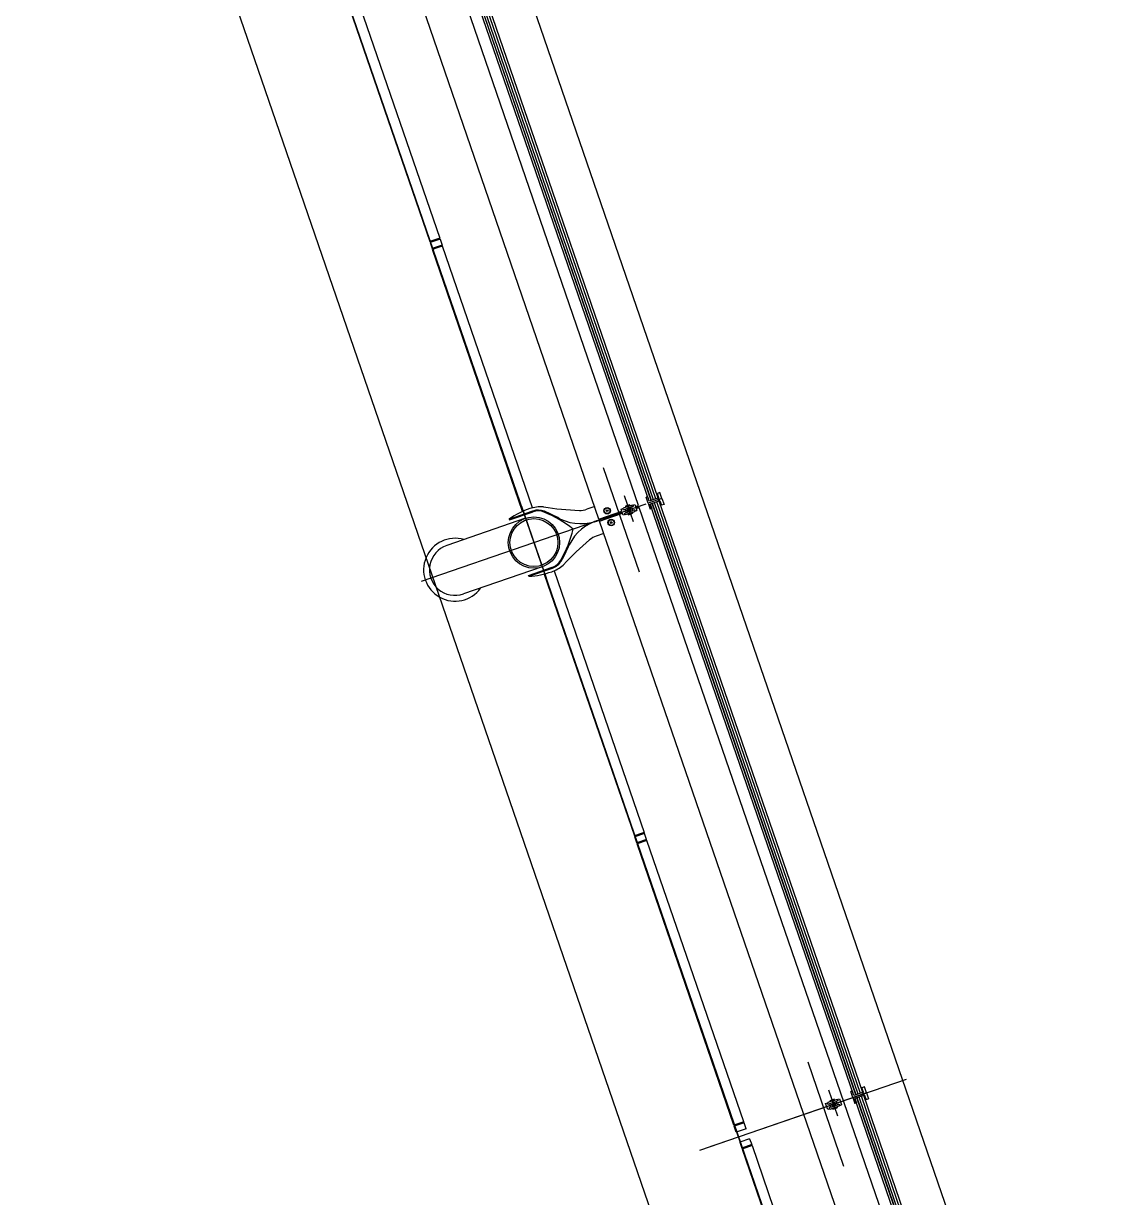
# Model space of a CAD drawing. Extents: x 809487 to 809680, y 818779 to 819225.
# Drawn here: x 809619.79 to 809624.96, y 818943.62 to 818949.22 of the extents above; entities that cross this region are included whole.
import ezdxf

# ---------------------------------------------------------------- set-up
doc = ezdxf.new("R2010")
doc.units = 0
for name, color, linetype in [('F-RC', 7, 'Continuous'), ('MAJ214__', 7, 'Continuous'), ('MAJ270__', 7, 'Continuous'), ('MAJ292__', 7, 'Continuous')]:
    doc.layers.add(name, color=color, linetype=linetype)

msp = doc.modelspace()

# ---------------------------------------------------------------- linework, layer by layer
at = {"layer": 'F-RC'}
for p, q in [((809621.2642, 818949.5227), (809621.7265, 818948.18)), ((809621.3115, 818949.5389), (809621.7738, 818948.1963)), ((809621.7738, 818948.1963), (809621.7265, 818948.18)), ((809621.7754, 818948.1916), (809621.7281, 818948.1753)), ((809621.7281, 818948.1753), (809621.7379, 818948.1469)), ((809621.7284, 818948.1807), (809621.73, 818948.1759)), ((809621.7852, 818948.1632), (809621.7379, 818948.1469)), ((809621.7868, 818948.1585), (809621.7672, 818948.1517)), ((809621.7719, 818948.1956), (809621.7735, 818948.1909)), ((809621.7754, 818948.1916), (809621.7852, 818948.1632)), ((809621.7833, 818948.1625), (809621.7849, 818948.1578)), ((809622.217, 818946.909), (809621.7868, 818948.1585)), ((809621.7672, 818948.1517), (809621.7395, 818948.1422)), ((809622.1699, 818946.8923), (809621.7395, 818948.1422)), ((809621.7398, 818948.1476), (809621.7414, 818948.1428)), ((809622.2728, 818946.5934), (809622.7032, 818945.3435)), ((809622.3202, 818946.6093), (809622.7505, 818945.3597)), ((809622.7505, 818945.3597), (809622.7308, 818945.353)), ((809622.7502, 818945.3544), (809622.7486, 818945.3591)), ((809622.7308, 818945.353), (809622.7032, 818945.3435)), ((809622.7521, 818945.355), (809622.7048, 818945.3387)), ((809622.7146, 818945.3104), (809622.7048, 818945.3387)), ((809622.7067, 818945.3394), (809622.7051, 818945.3441)), ((809622.7619, 818945.3266), (809622.7146, 818945.3104)), ((809622.7635, 818945.3219), (809622.7162, 818945.3056)), ((809623.1785, 818943.963), (809622.7162, 818945.3056)), ((809622.7181, 818945.3063), (809622.7165, 818945.311)), ((809622.7619, 818945.3266), (809622.7521, 818945.355)), ((809622.7616, 818945.3213), (809622.76, 818945.326)), ((809623.2258, 818943.9793), (809622.7635, 818945.3219)), ((809623.2258, 818943.9793), (809623.1785, 818943.963)), ((809623.2274, 818943.9746), (809623.1802, 818943.9583)), ((809623.1899, 818943.9299), (809623.1802, 818943.9583)), ((809623.1821, 818943.9589), (809623.1804, 818943.9637)), ((809623.2255, 818943.9739), (809623.2239, 818943.9786)), ((809623.2372, 818943.9462), (809623.2274, 818943.9746)), ((809623.2372, 818943.9462), (809623.1899, 818943.9299)), ((809623.2535, 818943.8989), (809623.2062, 818943.8826)), ((809623.2535, 818943.8989), (809623.2633, 818943.8705)), ((809623.2062, 818943.8826), (809623.216, 818943.8543)), ((809623.2633, 818943.8705), (809623.216, 818943.8543)), ((809623.2649, 818943.8658), (809623.2176, 818943.8495)), ((809623.2176, 818943.8495), (809623.6722, 818942.5294)), ((809623.2179, 818943.8549), (809623.2195, 818943.8502)), ((809623.2614, 818943.8699), (809623.263, 818943.8652)), ((809623.2649, 818943.8658), (809623.7193, 818942.5461))]:
    msp.add_line(p, q, dxfattribs=at)
at = {"layer": 'MAJ214__'}
for p, q in [((809622.7232, 818946.9209), (809620.7714, 818952.5893)), ((809622.7839, 818946.9445), (809621.8121, 818949.7668)), ((809622.7846, 818946.9447), (809621.8128, 818949.7671)), ((809622.7941, 818946.948), (809621.8223, 818949.7703)), ((809622.8054, 818946.9519), (809621.8336, 818949.7742)), ((809622.6954, 818946.9219), (809622.7058, 818946.9255)), ((809622.7058, 818946.9255), (809622.709, 818946.916)), ((809623.7606, 818944.1079), (809622.7888, 818946.9303)), ((809623.7613, 818944.1082), (809622.7895, 818946.9305)), ((809623.7708, 818944.1114), (809622.799, 818946.9338)), ((809623.7821, 818944.1153), (809622.8103, 818946.9377)), ((809622.5341, 818946.8558), (809622.6429, 818946.8932)), ((809622.5374, 818946.8463), (809622.6461, 818946.8838)), ((809622.6396, 818946.9027), (809622.65, 818946.9063)), ((809622.6429, 818946.8932), (809622.6396, 818946.9027)), ((809622.6494, 818946.8743), (809622.6461, 818946.8838)), ((809622.6598, 818946.8779), (809622.6494, 818946.8743)), ((809622.6943, 818946.9228), (809622.6503, 818946.9077)), ((809622.6517, 818946.9002), (809622.6592, 818946.9029)), ((809622.6649, 818946.8863), (809622.6573, 818946.8837)), ((809622.6594, 818946.9029), (809622.6902, 818946.9135)), ((809622.6601, 818946.9153), (809622.6818, 818946.9228)), ((809622.6607, 818946.9166), (809622.6601, 818946.9153)), ((809622.6601, 818946.9153), (809622.6611, 818946.9125)), ((809622.6806, 818946.9234), (809622.6607, 818946.9166)), ((809622.6611, 818946.9125), (809622.6828, 818946.92)), ((809622.6634, 818946.9133), (809622.6631, 818946.9127)), ((809622.6633, 818946.9122), (809622.6631, 818946.9127)), ((809622.6651, 818946.8864), (809622.6959, 818946.897)), ((809622.6941, 818946.8873), (809622.6723, 818946.8799)), ((809622.6723, 818946.8799), (809622.6733, 818946.877)), ((809622.695, 818946.8845), (809622.6733, 818946.877)), ((809622.6746, 818946.8764), (809622.6733, 818946.877)), ((809622.6742, 818946.8805), (809622.6739, 818946.8814)), ((809622.6746, 818946.8764), (809622.6944, 818946.8832)), ((809622.6805, 818946.9191), (809622.6811, 818946.9188)), ((809622.6806, 818946.9234), (809622.6818, 818946.9228)), ((809622.6813, 818946.9184), (809622.6811, 818946.9188)), ((809622.6818, 818946.9228), (809622.6828, 818946.92)), ((809622.6978, 818946.9161), (809622.6902, 818946.9135)), ((809622.6922, 818946.8867), (809622.6918, 818946.8876)), ((809622.6941, 818946.8873), (809622.695, 818946.8845)), ((809622.6944, 818946.8832), (809622.695, 818946.8845)), ((809622.7051, 818946.8935), (809622.7155, 818946.8971)), ((809622.709, 818946.916), (809622.7232, 818946.9209)), ((809622.7123, 818946.9066), (809622.7265, 818946.9115)), ((809622.7123, 818946.9066), (809622.7155, 818946.8971)), ((809624.6783, 818941.2431), (809622.7265, 818946.9115)), ((809623.6163, 818944.0661), (809623.6267, 818944.0697)), ((809623.671, 818944.0863), (809623.627, 818944.0711)), ((809623.6361, 818944.0664), (809623.6669, 818944.0769)), ((809623.6368, 818944.0788), (809623.6585, 818944.0862)), ((809623.6374, 818944.08), (809623.6368, 818944.0788)), ((809623.6368, 818944.0788), (809623.6378, 818944.0759)), ((809623.6573, 818944.0869), (809623.6374, 818944.08)), ((809623.6378, 818944.0759), (809623.6595, 818944.0834)), ((809623.6401, 818944.0767), (809623.6398, 818944.0761)), ((809623.64, 818944.0756), (809623.6398, 818944.0761)), ((809623.6572, 818944.0826), (809623.6578, 818944.0823)), ((809623.6573, 818944.0869), (809623.6585, 818944.0862)), ((809623.658, 818944.0818), (809623.6578, 818944.0823)), ((809623.6585, 818944.0862), (809623.6595, 818944.0834)), ((809623.6745, 818944.0796), (809623.6669, 818944.0769)), ((809623.6721, 818944.0853), (809623.6825, 818944.0889)), ((809623.6825, 818944.0889), (809623.6922, 818944.0606)), ((809624.7373, 818941.2713), (809623.7655, 818944.0937)), ((809624.738, 818941.2716), (809623.7662, 818944.094)), ((809624.7475, 818941.2749), (809623.7757, 818944.0972)), ((809624.7588, 818941.2788), (809623.787, 818944.1011)), ((809623.6261, 818944.0378), (809623.6163, 818944.0661)), ((809623.6365, 818944.0414), (809623.6261, 818944.0378)), ((809623.6284, 818944.0637), (809623.6359, 818944.0663)), ((809623.6416, 818944.0498), (809623.6341, 818944.0471)), ((809623.6418, 818944.0498), (809623.6726, 818944.0604)), ((809623.6708, 818944.0508), (809623.649, 818944.0433)), ((809623.649, 818944.0433), (809623.65, 818944.0405)), ((809623.6717, 818944.0479), (809623.65, 818944.0405)), ((809623.6513, 818944.0398), (809623.65, 818944.0405)), ((809623.6509, 818944.0439), (809623.6506, 818944.0449)), ((809623.6513, 818944.0398), (809623.6711, 818944.0467)), ((809623.6689, 818944.0501), (809623.6685, 818944.0511)), ((809623.6708, 818944.0508), (809623.6717, 818944.0479)), ((809623.6711, 818944.0467), (809623.6717, 818944.0479)), ((809623.6818, 818944.057), (809623.6922, 818944.0606))]:
    msp.add_line(p, q, dxfattribs=at)
for points in [[(809622.1057, 818946.8554), (809622.2185, 818946.8942)], [(809622.6609, 818946.877), (809622.7048, 818946.8921)], [(809622.1995, 818946.5829), (809622.3123, 818946.6217)], [(809623.6376, 818944.0404), (809623.6815, 818944.0556)]]:
    msp.add_lwpolyline(points, dxfattribs=at)
for centre, radius in [((809622.5733, 818946.8957), 0.0155), ((809622.5733, 818946.8957), 0.0135), ((809622.5733, 818946.8957), 0.0042), ((809622.6776, 818946.8999), 0.006), ((809622.5928, 818946.839), 0.0155), ((809622.5928, 818946.839), 0.0135), ((809622.5928, 818946.839), 0.0042), ((809623.6543, 818944.0634), 0.006)]:
    msp.add_circle(centre, radius, dxfattribs=at)
for centre, radius, start, end in [((809622.2443, 818946.8193), 0.0792, 68.0376, 109), ((809622.0618, 818946.3669), 0.567, 59.8959, 68.0376), ((809622.6776, 818946.8999), 0.0095, 146.6949, 251.3051), ((809622.6776, 818946.8999), 0.0109, 101.1265, 116.8735), ((809622.6776, 818946.8999), 0.0109, 281.1265, 296.8735), ((809622.6776, 818946.8999), 0.0095, 325.1826, 72.8174), ((809622.3563, 818946.8748), 0.02, 239.8959, 251.3246), ((809622.4482, 818947.0645), 0.2307, 244.7688, 292.3227), ((809622.5981, 818946.629), 0.2307, 105.6773, 153.2312), ((809622.5981, 818946.629), 0.2307, 105.6773, 112.3227), ((809622.4482, 818947.0645), 0.2307, 285.6773, 292.3227), ((809621.8642, 818946.9408), 0.567, 329.9624, 338.1041), ((809622.4089, 818946.7219), 0.02, 146.6754, 158.1041), ((809622.2865, 818946.6966), 0.0792, 289, 329.9624), ((809623.6543, 818944.0634), 0.0095, 146.6949, 251.3051), ((809623.6543, 818944.0634), 0.0109, 101.1265, 116.8735), ((809623.6543, 818944.0634), 0.0095, 325.1826, 72.8174), ((809623.6543, 818944.0634), 0.0109, 281.1265, 296.8735)]:
    msp.add_arc(centre, radius, start, end, dxfattribs=at)
for points, degree in [([(809622.65, 818946.907), (809622.65, 818946.907), (809622.65, 818946.9071), (809622.65, 818946.9072), (809622.65, 818946.9072), (809622.65, 818946.9073), (809622.65, 818946.9073), (809622.6501, 818946.9074), (809622.6501, 818946.9074), (809622.6501, 818946.9075), (809622.6501, 818946.9075), (809622.6502, 818946.9076), (809622.6502, 818946.9076), (809622.6502, 818946.9077), (809622.6503, 818946.9077), (809622.6503, 818946.9077)], 3), ([(809622.6508, 818946.9008), (809622.6507, 818946.9011), (809622.6506, 818946.9015), (809622.6504, 818946.9023), (809622.6503, 818946.9029), (809622.6502, 818946.904), (809622.6501, 818946.9046), (809622.65, 818946.9057), (809622.65, 818946.9064), (809622.65, 818946.907)], 3), ([(809622.6508, 818946.9008), (809622.6508, 818946.9008), (809622.6508, 818946.9008), (809622.6509, 818946.9007), (809622.6509, 818946.9007), (809622.6509, 818946.9006), (809622.6509, 818946.9006), (809622.6509, 818946.9006)], 3), ([(809622.6517, 818946.9002), (809622.6517, 818946.9002), (809622.6517, 818946.9002), (809622.6516, 818946.9002), (809622.6516, 818946.9002), (809622.6515, 818946.9002), (809622.6515, 818946.9002), (809622.6513, 818946.9002), (809622.6513, 818946.9002), (809622.6511, 818946.9003), (809622.6511, 818946.9004), (809622.651, 818946.9005), (809622.6509, 818946.9005), (809622.6509, 818946.9006)], 3), ([(809622.657, 818946.8829), (809622.657, 818946.883), (809622.657, 818946.883), (809622.6569, 818946.8831), (809622.6569, 818946.8832), (809622.657, 818946.8833), (809622.657, 818946.8834), (809622.6571, 818946.8835), (809622.6571, 818946.8836), (809622.6572, 818946.8836), (809622.6573, 818946.8837), (809622.6573, 818946.8837), (809622.6573, 818946.8837), (809622.6573, 818946.8837)], 3), ([(809622.657, 818946.8829), (809622.657, 818946.8829), (809622.657, 818946.8829), (809622.657, 818946.8829), (809622.657, 818946.8828), (809622.657, 818946.8828), (809622.657, 818946.8828), (809622.657, 818946.8827)], 3), ([(809622.6602, 818946.8774), (809622.6598, 818946.8779), (809622.6594, 818946.8783), (809622.6588, 818946.8793), (809622.6585, 818946.8798), (809622.6579, 818946.8808), (809622.6577, 818946.8813), (809622.6573, 818946.8821), (809622.6572, 818946.8824), (809622.657, 818946.8827)], 3), ([(809622.6592, 818946.9029), (809622.6593, 818946.9028), (809622.6593, 818946.9028), (809622.6593, 818946.9027), (809622.6594, 818946.9025), (809622.6595, 818946.9019), (809622.6596, 818946.9015), (809622.6597, 818946.9003), (809622.6599, 818946.8992), (809622.6603, 818946.897), (809622.6606, 818946.8958), (809622.6614, 818946.8935), (809622.6618, 818946.8924), (809622.6628, 818946.8903), (809622.6633, 818946.8893), (809622.6641, 818946.888), (809622.6644, 818946.8876), (809622.6647, 818946.8869), (809622.6648, 818946.8867), (809622.6649, 818946.8864), (809622.6649, 818946.8864), (809622.6649, 818946.8863)], 3), ([(809622.6592, 818946.9029), (809622.6593, 818946.9029), (809622.6593, 818946.9029), (809622.6594, 818946.9029)], 2), ([(809622.6609, 818946.877), (809622.6608, 818946.877), (809622.6608, 818946.877), (809622.6607, 818946.877), (809622.6607, 818946.877), (809622.6606, 818946.877), (809622.6606, 818946.877), (809622.6605, 818946.8771), (809622.6605, 818946.8771), (809622.6604, 818946.8771), (809622.6604, 818946.8771), (809622.6603, 818946.8772), (809622.6603, 818946.8772), (809622.6602, 818946.8773), (809622.6602, 818946.8773), (809622.6602, 818946.8774)], 3), ([(809622.6651, 818946.8864), (809622.665, 818946.8863), (809622.665, 818946.8863), (809622.6649, 818946.8863)], 2), ([(809622.6651, 818946.8864), (809622.665, 818946.8863), (809622.665, 818946.8863), (809622.6649, 818946.8863)], 2), ([(809622.6705, 818946.9064), (809622.6705, 818946.9064), (809622.6705, 818946.9064), (809622.6704, 818946.9063), (809622.6703, 818946.9062), (809622.6702, 818946.906), (809622.6701, 818946.9058), (809622.6698, 818946.9055), (809622.6697, 818946.9053), (809622.6696, 818946.9051)], 3), ([(809622.6726, 818946.9097), (809622.6715, 818946.9079), (809622.6705, 818946.9064)], 2), ([(809622.6745, 818946.8909), (809622.6747, 818946.8908), (809622.6749, 818946.8908), (809622.6753, 818946.8906), (809622.6755, 818946.8906), (809622.6758, 818946.8905), (809622.6759, 818946.8905), (809622.676, 818946.8904), (809622.676, 818946.8904), (809622.676, 818946.8904)], 3), ([(809622.6791, 818946.9094), (809622.6774, 818946.91), (809622.6754, 818946.9107)], 2), ([(809622.676, 818946.8904), (809622.6777, 818946.8898), (809622.6797, 818946.8892)], 2), ([(809622.6806, 818946.9089), (809622.6804, 818946.909), (809622.6802, 818946.909), (809622.6798, 818946.9092), (809622.6796, 818946.9092), (809622.6793, 818946.9093), (809622.6793, 818946.9094), (809622.6792, 818946.9094), (809622.6791, 818946.9094), (809622.6791, 818946.9094)], 3), ([(809622.6825, 818946.8901), (809622.6836, 818946.8919), (809622.6846, 818946.8934)], 2), ([(809622.6846, 818946.8934), (809622.6847, 818946.8934), (809622.6847, 818946.8934), (809622.6847, 818946.8935), (809622.6848, 818946.8936), (809622.6849, 818946.8938), (809622.685, 818946.894), (809622.6853, 818946.8943), (809622.6854, 818946.8945), (809622.6855, 818946.8947)], 3), ([(809622.6959, 818946.897), (809622.6959, 818946.897), (809622.6959, 818946.897), (809622.6958, 818946.8971), (809622.6957, 818946.8973), (809622.6956, 818946.8979), (809622.6956, 818946.8983), (809622.6954, 818946.8996), (809622.6952, 818946.9006), (809622.6948, 818946.9028), (809622.6945, 818946.904), (809622.6937, 818946.9064), (809622.6933, 818946.9075), (809622.6923, 818946.9095), (809622.6918, 818946.9105), (809622.691, 818946.9118), (809622.6907, 818946.9123), (809622.6904, 818946.9129), (809622.6903, 818946.9131), (809622.6902, 818946.9134), (809622.6902, 818946.9135), (809622.6902, 818946.9135)], 3), ([(809622.6943, 818946.9228), (809622.6943, 818946.9229), (809622.6943, 818946.9229), (809622.6944, 818946.9228), (809622.6944, 818946.9228), (809622.6945, 818946.9228), (809622.6945, 818946.9228), (809622.6946, 818946.9227), (809622.6946, 818946.9227), (809622.6947, 818946.9227), (809622.6947, 818946.9227), (809622.6948, 818946.9226), (809622.6948, 818946.9226), (809622.6949, 818946.9225), (809622.6949, 818946.9225), (809622.6949, 818946.9224)], 3), ([(809622.6949, 818946.9224), (809622.6953, 818946.922), (809622.6957, 818946.9215), (809622.6963, 818946.9205), (809622.6966, 818946.92), (809622.6972, 818946.919), (809622.6974, 818946.9185), (809622.6978, 818946.9177), (809622.698, 818946.9174), (809622.6981, 818946.9171)], 3), ([(809622.7035, 818946.8996), (809622.7028, 818946.8994), (809622.7022, 818946.8991), (809622.7006, 818946.8986), (809622.6996, 818946.8983), (809622.6981, 818946.8977), (809622.6975, 818946.8975), (809622.6965, 818946.8972), (809622.6962, 818946.8971), (809622.6959, 818946.897)], 3), ([(809622.7035, 818946.8996), (809622.7026, 818946.8993), (809622.7017, 818946.899), (809622.7008, 818946.8987), (809622.6996, 818946.8982), (809622.6983, 818946.8978), (809622.697, 818946.8973), (809622.6966, 818946.8972), (809622.6963, 818946.8971), (809622.6959, 818946.897)], 3), ([(809622.6981, 818946.9169), (809622.6982, 818946.9169), (809622.6982, 818946.9168), (809622.6982, 818946.9167), (809622.6982, 818946.9166), (809622.6981, 818946.9165), (809622.6981, 818946.9164), (809622.698, 818946.9163), (809622.698, 818946.9162), (809622.6979, 818946.9162), (809622.6978, 818946.9161), (809622.6978, 818946.9161), (809622.6978, 818946.9161), (809622.6978, 818946.9161)], 3), ([(809622.6981, 818946.9169), (809622.6981, 818946.9169), (809622.6981, 818946.9169), (809622.6981, 818946.917), (809622.6981, 818946.917), (809622.6981, 818946.917), (809622.6981, 818946.9171), (809622.6981, 818946.9171)], 3), ([(809622.7035, 818946.8996), (809622.7035, 818946.8996), (809622.7035, 818946.8996), (809622.7035, 818946.8996), (809622.7035, 818946.8996), (809622.7036, 818946.8996), (809622.7037, 818946.8996), (809622.7038, 818946.8996), (809622.7039, 818946.8996), (809622.704, 818946.8995), (809622.7041, 818946.8995), (809622.7042, 818946.8993), (809622.7042, 818946.8993), (809622.7042, 818946.8992)], 3), ([(809622.7043, 818946.899), (809622.7043, 818946.899), (809622.7043, 818946.8991), (809622.7043, 818946.8991), (809622.7043, 818946.8991), (809622.7042, 818946.8992), (809622.7042, 818946.8992), (809622.7042, 818946.8992)], 3), ([(809622.7043, 818946.899), (809622.7044, 818946.8987), (809622.7045, 818946.8983), (809622.7047, 818946.8975), (809622.7048, 818946.8969), (809622.705, 818946.8958), (809622.705, 818946.8952), (809622.7051, 818946.8941), (809622.7051, 818946.8935), (809622.7051, 818946.8928)], 3), ([(809622.7051, 818946.8928), (809622.7051, 818946.8928), (809622.7051, 818946.8927), (809622.7051, 818946.8926), (809622.7051, 818946.8926), (809622.7051, 818946.8925), (809622.7051, 818946.8925), (809622.7051, 818946.8924), (809622.705, 818946.8924), (809622.705, 818946.8923), (809622.705, 818946.8923), (809622.705, 818946.8922), (809622.7049, 818946.8922), (809622.7049, 818946.8921), (809622.7049, 818946.8921), (809622.7048, 818946.8921)], 3), ([(809623.6267, 818944.0704), (809623.6267, 818944.0705), (809623.6267, 818944.0705), (809623.6267, 818944.0706), (809623.6267, 818944.0707), (809623.6267, 818944.0708), (809623.6267, 818944.0708), (809623.6268, 818944.0709), (809623.6268, 818944.0709), (809623.6268, 818944.0709), (809623.6268, 818944.071), (809623.6269, 818944.071), (809623.6269, 818944.0711), (809623.6269, 818944.0711), (809623.627, 818944.0711), (809623.627, 818944.0711)], 3), ([(809623.6275, 818944.0643), (809623.6274, 818944.0646), (809623.6273, 818944.0649), (809623.6271, 818944.0658), (809623.627, 818944.0663), (809623.6269, 818944.0674), (809623.6268, 818944.068), (809623.6267, 818944.0692), (809623.6267, 818944.0698), (809623.6267, 818944.0704)], 3), ([(809623.6472, 818944.0699), (809623.6472, 818944.0699), (809623.6472, 818944.0698), (809623.6471, 818944.0698), (809623.6471, 818944.0697), (809623.6469, 818944.0695), (809623.6468, 818944.0693), (809623.6466, 818944.0689), (809623.6464, 818944.0687), (809623.6463, 818944.0686)], 3), ([(809623.6493, 818944.0731), (809623.6482, 818944.0714), (809623.6472, 818944.0699)], 2), ([(809623.6558, 818944.0729), (809623.6541, 818944.0734), (809623.6522, 818944.0741)], 2), ([(809623.6573, 818944.0723), (809623.6571, 818944.0724), (809623.6569, 818944.0725), (809623.6565, 818944.0726), (809623.6563, 818944.0727), (809623.6561, 818944.0728), (809623.656, 818944.0728), (809623.6559, 818944.0728), (809623.6558, 818944.0728), (809623.6558, 818944.0729)], 3), ([(809623.6726, 818944.0604), (809623.6726, 818944.0604), (809623.6726, 818944.0604), (809623.6725, 818944.0606), (809623.6724, 818944.0608), (809623.6723, 818944.0614), (809623.6723, 818944.0618), (809623.6721, 818944.063), (809623.6719, 818944.064), (809623.6715, 818944.0663), (809623.6712, 818944.0675), (809623.6704, 818944.0698), (809623.67, 818944.0709), (809623.669, 818944.073), (809623.6685, 818944.0739), (809623.6677, 818944.0752), (809623.6675, 818944.0757), (809623.6671, 818944.0764), (809623.667, 818944.0766), (809623.6669, 818944.0768), (809623.6669, 818944.0769), (809623.6669, 818944.0769)], 3), ([(809623.671, 818944.0863), (809623.671, 818944.0863), (809623.671, 818944.0863), (809623.6711, 818944.0863), (809623.6711, 818944.0863), (809623.6712, 818944.0862), (809623.6713, 818944.0862), (809623.6713, 818944.0862), (809623.6713, 818944.0862), (809623.6714, 818944.0861), (809623.6714, 818944.0861), (809623.6715, 818944.0861), (809623.6715, 818944.086), (809623.6716, 818944.086), (809623.6716, 818944.0859), (809623.6716, 818944.0859)], 3), ([(809623.6716, 818944.0859), (809623.672, 818944.0854), (809623.6724, 818944.0849), (809623.673, 818944.0839), (809623.6733, 818944.0834), (809623.6739, 818944.0825), (809623.6741, 818944.082), (809623.6745, 818944.0812), (809623.6747, 818944.0808), (809623.6748, 818944.0805)], 3), ([(809623.6748, 818944.0803), (809623.6749, 818944.0803), (809623.6749, 818944.0803), (809623.6749, 818944.0802), (809623.6749, 818944.0801), (809623.6749, 818944.0799), (809623.6748, 818944.0799), (809623.6747, 818944.0797), (809623.6747, 818944.0797), (809623.6746, 818944.0796), (809623.6745, 818944.0796), (809623.6745, 818944.0796), (809623.6745, 818944.0796), (809623.6745, 818944.0796)], 3), ([(809623.6748, 818944.0803), (809623.6748, 818944.0803), (809623.6748, 818944.0804), (809623.6748, 818944.0804), (809623.6748, 818944.0804), (809623.6748, 818944.0805), (809623.6748, 818944.0805), (809623.6748, 818944.0805)], 3), ([(809623.6275, 818944.0643), (809623.6275, 818944.0642), (809623.6275, 818944.0642), (809623.6276, 818944.0641), (809623.6276, 818944.0641), (809623.6276, 818944.0641), (809623.6276, 818944.0641), (809623.6276, 818944.0641)], 3), ([(809623.6284, 818944.0637), (809623.6284, 818944.0637), (809623.6284, 818944.0637), (809623.6283, 818944.0637), (809623.6283, 818944.0637), (809623.6282, 818944.0637), (809623.6282, 818944.0636), (809623.628, 818944.0637), (809623.628, 818944.0637), (809623.6278, 818944.0637), (809623.6278, 818944.0638), (809623.6277, 818944.0639), (809623.6276, 818944.064), (809623.6276, 818944.0641)], 3), ([(809623.6337, 818944.0464), (809623.6337, 818944.0464), (809623.6337, 818944.0464), (809623.6336, 818944.0465), (809623.6336, 818944.0466), (809623.6337, 818944.0468), (809623.6337, 818944.0468), (809623.6338, 818944.047), (809623.6338, 818944.047), (809623.6339, 818944.0471), (809623.634, 818944.0471), (809623.6341, 818944.0471), (809623.6341, 818944.0471), (809623.6341, 818944.0471)], 3), ([(809623.6337, 818944.0464), (809623.6337, 818944.0464), (809623.6337, 818944.0463), (809623.6337, 818944.0463), (809623.6337, 818944.0463), (809623.6337, 818944.0462), (809623.6337, 818944.0462), (809623.6338, 818944.0462)], 3), ([(809623.6369, 818944.0408), (809623.6365, 818944.0413), (809623.6362, 818944.0418), (809623.6355, 818944.0428), (809623.6352, 818944.0433), (809623.6346, 818944.0442), (809623.6344, 818944.0447), (809623.634, 818944.0455), (809623.6339, 818944.0459), (809623.6338, 818944.0462)], 3), ([(809623.6359, 818944.0663), (809623.636, 818944.0663), (809623.6361, 818944.0663), (809623.6361, 818944.0664)], 2), ([(809623.6359, 818944.0663), (809623.636, 818944.0663), (809623.636, 818944.0663), (809623.636, 818944.0661), (809623.6361, 818944.0659), (809623.6362, 818944.0653), (809623.6363, 818944.065), (809623.6364, 818944.0637), (809623.6366, 818944.0627), (809623.637, 818944.0604), (809623.6373, 818944.0592), (809623.6381, 818944.0569), (809623.6385, 818944.0558), (809623.6395, 818944.0537), (809623.64, 818944.0528), (809623.6408, 818944.0515), (809623.6411, 818944.051), (809623.6414, 818944.0503), (809623.6415, 818944.0501), (809623.6416, 818944.0499), (809623.6416, 818944.0498), (809623.6416, 818944.0498)], 3), ([(809623.6376, 818944.0404), (809623.6375, 818944.0404), (809623.6375, 818944.0404), (809623.6374, 818944.0404), (809623.6374, 818944.0404), (809623.6373, 818944.0405), (809623.6373, 818944.0405), (809623.6372, 818944.0405), (809623.6372, 818944.0405), (809623.6371, 818944.0406), (809623.6371, 818944.0406), (809623.637, 818944.0406), (809623.637, 818944.0407), (809623.6369, 818944.0407), (809623.6369, 818944.0408), (809623.6369, 818944.0408)], 3), ([(809623.6418, 818944.0498), (809623.6417, 818944.0498), (809623.6417, 818944.0498), (809623.6416, 818944.0498)], 2), ([(809623.6418, 818944.0498), (809623.6417, 818944.0498), (809623.6417, 818944.0498), (809623.6416, 818944.0498)], 2), ([(809623.6512, 818944.0544), (809623.6514, 818944.0543), (809623.6516, 818944.0542), (809623.652, 818944.0541), (809623.6522, 818944.054), (809623.6525, 818944.0539), (809623.6526, 818944.0539), (809623.6527, 818944.0539), (809623.6527, 818944.0539), (809623.6527, 818944.0539)], 3), ([(809623.6527, 818944.0539), (809623.6544, 818944.0533), (809623.6564, 818944.0526)], 2), ([(809623.6592, 818944.0536), (809623.6603, 818944.0553), (809623.6613, 818944.0568)], 2), ([(809623.6613, 818944.0568), (809623.6614, 818944.0568), (809623.6614, 818944.0569), (809623.6614, 818944.0569), (809623.6615, 818944.057), (809623.6616, 818944.0573), (809623.6617, 818944.0574), (809623.662, 818944.0578), (809623.6621, 818944.058), (809623.6622, 818944.0581)], 3), ([(809623.6802, 818944.063), (809623.6795, 818944.0628), (809623.6789, 818944.0626), (809623.6773, 818944.062), (809623.6764, 818944.0617), (809623.6748, 818944.0612), (809623.6742, 818944.061), (809623.6732, 818944.0606), (809623.6729, 818944.0605), (809623.6726, 818944.0604)], 3), ([(809623.6802, 818944.063), (809623.6793, 818944.0627), (809623.6784, 818944.0624), (809623.6775, 818944.0621), (809623.6763, 818944.0617), (809623.675, 818944.0612), (809623.6737, 818944.0608), (809623.6733, 818944.0607), (809623.673, 818944.0605), (809623.6726, 818944.0604)], 3), ([(809623.6802, 818944.063), (809623.6802, 818944.063), (809623.6802, 818944.063), (809623.6802, 818944.063), (809623.6803, 818944.063), (809623.6803, 818944.0631), (809623.6804, 818944.0631), (809623.6805, 818944.063), (809623.6806, 818944.063), (809623.6807, 818944.063), (809623.6808, 818944.0629), (809623.6809, 818944.0628), (809623.6809, 818944.0627), (809623.6809, 818944.0626)], 3), ([(809623.681, 818944.0624), (809623.681, 818944.0625), (809623.681, 818944.0625), (809623.681, 818944.0626), (809623.681, 818944.0626), (809623.6809, 818944.0626), (809623.6809, 818944.0626), (809623.6809, 818944.0626)], 3), ([(809623.681, 818944.0624), (809623.6811, 818944.0621), (809623.6812, 818944.0618), (809623.6814, 818944.0609), (809623.6815, 818944.0604), (809623.6817, 818944.0593), (809623.6817, 818944.0587), (809623.6818, 818944.0575), (809623.6818, 818944.0569), (809623.6818, 818944.0563)], 3), ([(809623.6818, 818944.0563), (809623.6818, 818944.0562), (809623.6818, 818944.0562), (809623.6818, 818944.0561), (809623.6818, 818944.056), (809623.6818, 818944.0559), (809623.6818, 818944.0559), (809623.6818, 818944.0558), (809623.6817, 818944.0558), (809623.6817, 818944.0558), (809623.6817, 818944.0557), (809623.6817, 818944.0557), (809623.6816, 818944.0556), (809623.6816, 818944.0556), (809623.6816, 818944.0556), (809623.6815, 818944.0556)], 3)]:
    msp.add_open_spline(points, degree=degree, dxfattribs=at)
at = {"layer": 'MAJ270__'}
for p, q in [((809620.2704, 818952.4168), (809622.2238, 818946.7436)), ((809619.787, 818952.2503), (809623.8935, 818940.3241)), ((809622.7272, 818946.6023), (809622.5555, 818947.1009)), ((809621.6878, 818946.5591), (809622.7597, 818946.9282)), ((809622.6539, 818946.9686), (809622.6967, 818946.8443)), ((809622.817, 818946.9558), (809622.8219, 818946.9417)), ((809622.1642, 818946.9166), (809622.2816, 818946.5757)), ((809622.2238, 818946.7436), (809624.1772, 818941.0705)), ((809623.7039, 818943.7657), (809623.5322, 818944.2643)), ((809623.0435, 818943.853), (809624.0017, 818944.183)), ((809623.6306, 818944.132), (809623.6734, 818944.0077)), ((809623.7937, 818944.1193), (809623.7986, 818944.1051)), ((809623.2626, 818943.7267), (809623.1525, 818944.0463))]:
    msp.add_line(p, q, dxfattribs=at)
msp.add_lwpolyline([(809623.0163, 818943.8437), (809623.7739, 818944.1046)], dxfattribs=at)
for centre in [(809622.8194, 818946.9488), (809623.7961, 818944.1122)]:
    msp.add_circle(centre, 0.003, dxfattribs=at)
at = {"layer": 'MAJ292__'}
for p, q in [((809624.9619, 818941.3408), (809621.0551, 818952.687)), ((809622.5341, 818946.8558), (809620.5823, 818952.5242)), ((809622.7744, 818946.9412), (809621.8026, 818949.7636)), ((809622.817, 818946.9558), (809621.8452, 818949.7782)), ((809622.8253, 818946.9825), (809622.813, 818946.9783)), ((809622.8351, 818946.9541), (809622.8253, 818946.9825)), ((809622.7671, 818946.9625), (809622.7598, 818946.96)), ((809622.7696, 818946.9316), (809622.7598, 818946.96)), ((809622.7744, 818946.9412), (809622.7671, 818946.9625)), ((809622.8351, 818946.9541), (809622.7696, 818946.9316)), ((809622.8351, 818946.9541), (809622.7696, 818946.9316)), ((809622.7696, 818946.9316), (809622.7793, 818946.9032)), ((809622.8203, 818946.957), (809622.7744, 818946.9412)), ((809622.8252, 818946.9428), (809622.7793, 818946.927)), ((809623.7511, 818944.1046), (809622.7793, 818946.927)), ((809622.7793, 818946.927), (809622.7867, 818946.9057)), ((809622.8203, 818946.957), (809622.813, 818946.9783)), ((809623.7937, 818944.1193), (809622.822, 818946.9414)), ((809622.8252, 818946.9428), (809622.8325, 818946.9215)), ((809622.8448, 818946.9258), (809622.8325, 818946.9215)), ((809622.8351, 818946.9541), (809622.8448, 818946.9258)), ((809622.7867, 818946.9057), (809622.7793, 818946.9032)), ((809622.184, 818946.8592), (809621.8072, 818946.7295)), ((809624.4892, 818941.178), (809622.5374, 818946.8463)), ((809622.2636, 818946.6281), (809621.8868, 818946.4983)), ((809623.7438, 818944.1259), (809623.7365, 818944.1234)), ((809623.7463, 818944.095), (809623.7365, 818944.1234)), ((809623.7511, 818944.1046), (809623.7438, 818944.1259)), ((809623.802, 818944.146), (809623.7897, 818944.1417)), ((809623.797, 818944.1204), (809623.7897, 818944.1417)), ((809623.8118, 818944.1176), (809623.802, 818944.146)), ((809623.8118, 818944.1176), (809623.7463, 818944.095)), ((809623.8118, 818944.1176), (809623.7463, 818944.095)), ((809623.7463, 818944.095), (809623.756, 818944.0667)), ((809623.797, 818944.1204), (809623.7511, 818944.1046)), ((809623.8019, 818944.1063), (809623.756, 818944.0905)), ((809624.7279, 818941.2681), (809623.756, 818944.0905)), ((809623.756, 818944.0905), (809623.7634, 818944.0692)), ((809623.7634, 818944.0692), (809623.756, 818944.0667)), ((809624.7704, 818941.2827), (809623.7986, 818944.1051)), ((809623.8019, 818944.1063), (809623.8093, 818944.085)), ((809623.8215, 818944.0892), (809623.8093, 818944.085)), ((809623.8118, 818944.1176), (809623.8215, 818944.0892))]:
    msp.add_line(p, q, dxfattribs=at)
for points in [[(809622.1057, 818946.8554), (809622.1071, 818946.8514), (809622.2199, 818946.8902)], [(809622.5138, 818946.9149), (809622.477, 818946.9022)], [(809622.5578, 818946.7873), (809622.5209, 818946.7746)], [(809622.1995, 818946.5829), (809622.1981, 818946.5869), (809622.3109, 818946.6257)]]:
    msp.add_lwpolyline(points, dxfattribs=at)
for radius in [0.1223, 0.1143]:
    msp.add_circle((809622.2238, 818946.7436), radius, dxfattribs=at)
for centre, radius, start, end in [((809622.3058, 818946.5814), 0.3393, 107.2939, 126.1393), ((809622.2603, 818946.7421), 0.1724, 87.6039, 108.7249), ((809622.2443, 818946.8193), 0.075, 68.0376, 109), ((809622.2666, 818946.8943), 0.02, 80.5742, 87.6039), ((809622.4894, 818948.2362), 1.3402, 260.5742, 267.9216), ((809622.0618, 818946.3669), 0.5628, 51.6321, 68.0376), ((809622.4444, 818946.9968), 0.1, 267.9216, 289), ((809621.8471, 818946.6139), 0.15, 73.5874, 324.4126), ((809621.8642, 818946.9408), 0.5628, 329.9624, 346.3679), ((809623.352, 818945.7311), 1.3402, 130.0784, 137.4258), ((809622.5535, 818946.68), 0.1, 109, 130.0784), ((809621.8471, 818946.6139), 0.1223, 108.9976, 289.0023), ((809622.2865, 818946.6966), 0.075, 289, 329.9624), ((809622.1885, 818946.922), 0.3393, 271.8607, 290.7061), ((809622.2516, 818946.7674), 0.1724, 289.2751, 310.3961), ((809622.3503, 818946.6513), 0.02, 310.3961, 317.4258)]:
    msp.add_arc(centre, radius, start, end, dxfattribs=at)

doc.saveas('drawing.dxf')
